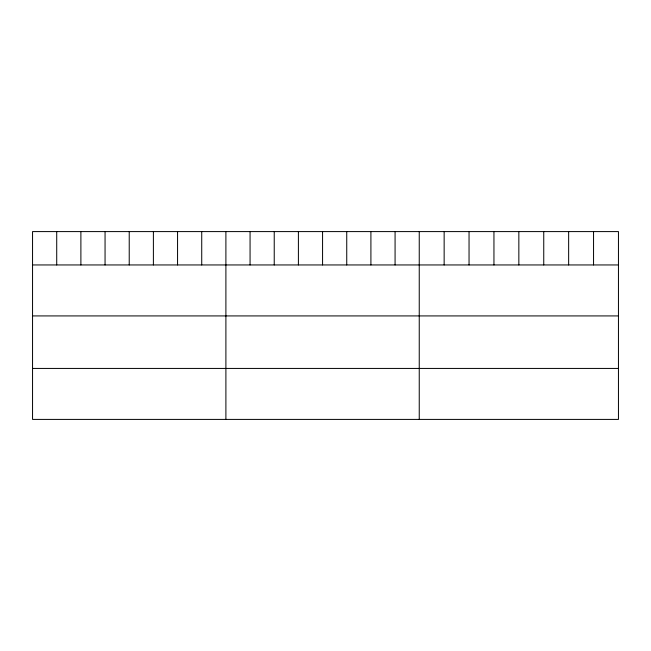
<?xml version="1.0" encoding="UTF-8"?>
<svg xmlns="http://www.w3.org/2000/svg" width="651" height="651" viewBox="0 0 651 651"><rect width="100%" height="100%" fill="white"/><g stroke="black" fill="none" stroke-linecap="round" stroke-linejoin="round"><path stroke-width="0.98" d="M618.45 264.949L618.45 419.407L32.55 419.407L32.55 231.593L618.45 231.593L618.45 264.949L32.55 264.949M32.55 315.922L618.45 315.922M32.55 368.433L618.45 368.433M593.549 231.593L593.549 264.949M568.648 231.593L568.648 264.949M543.748 231.593L543.748 264.949M518.847 231.593L518.847 264.949M493.946 231.593L493.946 264.949M469.045 231.593L469.045 264.949M444.145 231.593L444.145 264.949M419.244 231.593L419.244 419.407M395.076 231.593L395.076 264.949M370.907 231.593L370.907 264.949M346.739 231.593L346.739 264.949M322.57 231.593L322.57 264.949M298.402 231.593L298.402 264.949M274.234 231.593L274.234 264.949M250.065 231.593L250.065 264.949M225.897 231.593L225.897 419.407M201.729 231.593L201.729 264.949M177.56 231.593L177.56 264.949M153.392 231.593L153.392 264.949M129.224 231.593L129.224 264.949M105.055 231.593L105.055 264.949M80.887 231.593L80.887 264.949M56.718 231.593L56.718 264.949"/></g></svg>
